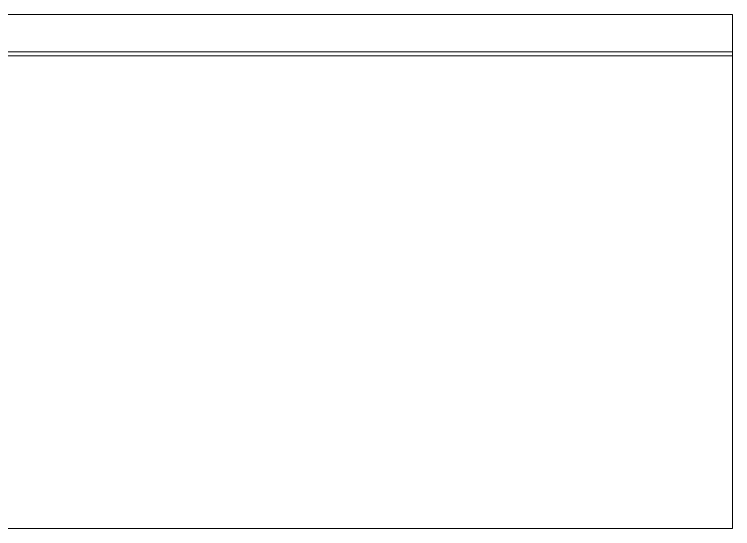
# Model space of a CAD drawing. Header units: metres. Extents: x -1.5 to 23.8, y -25.4 to 20.7.
# Drawn here: x 18.74 to 19.64, y 3.231 to 3.875 of the extents above; entities that cross this region are included whole.
import ezdxf

# ---------------------------------------------------------------- set-up
doc = ezdxf.new("R2010")
doc.units = ezdxf.units.M
doc.layers.add('A-FURN', color=1, linetype='Continuous', lineweight=9, transparency=0.25)

msp = doc.modelspace()

# ---------------------------------------------------------------- linework, layer by layer
at = {"layer": 'A-FURN'}
for p, q in [((17.9, 3.87513), (19.64, 3.87513)), ((19.64, 3.87513), (19.64, 3.23108)), ((17.9, 3.82808), (19.64, 3.82808)), ((17.9, 3.82308), (19.64, 3.82308)), ((17.9, 3.23108), (19.64, 3.23108))]:
    msp.add_line(p, q, dxfattribs=at)

doc.saveas('drawing.dxf')
